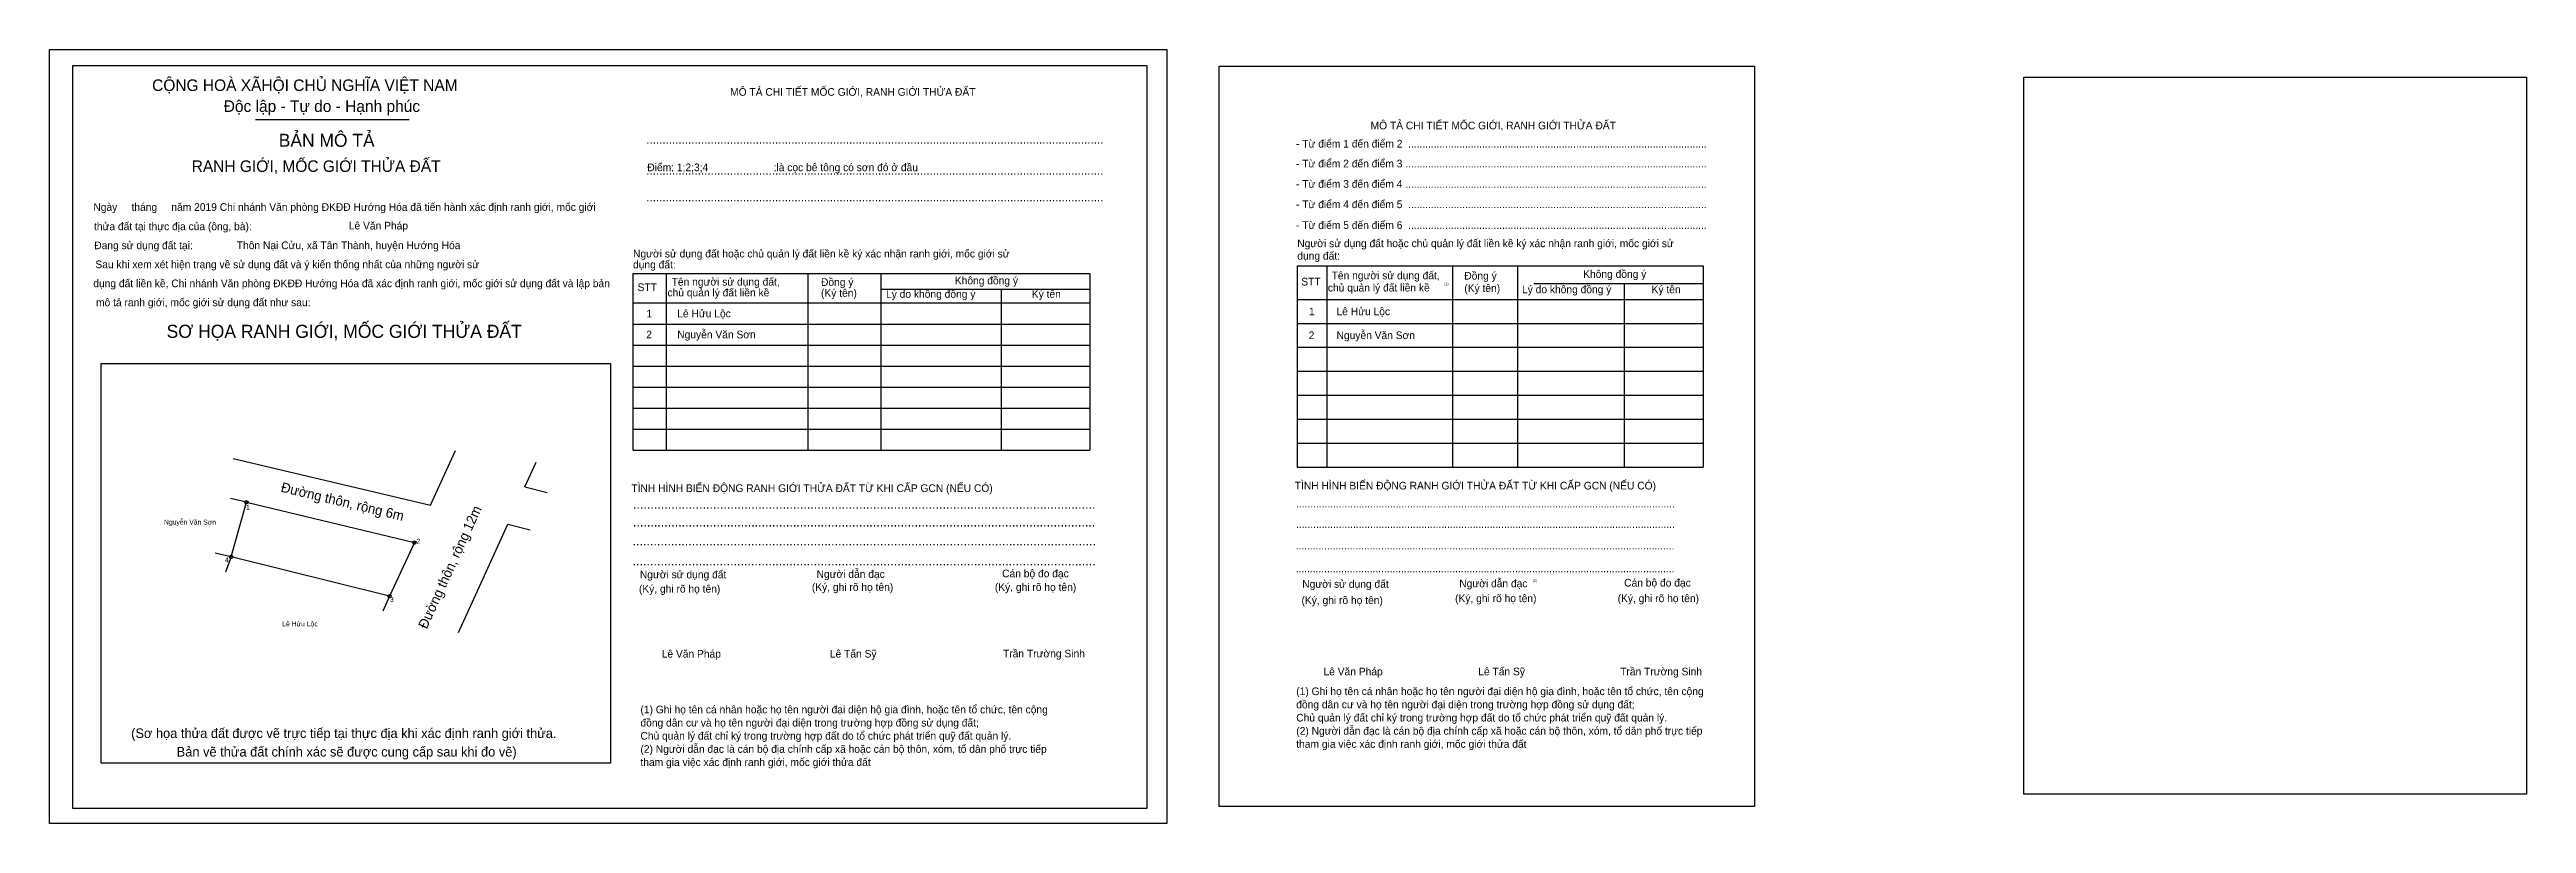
# Model space of a CAD drawing. Extents: x 129 to 540988, y 21 to 1835362.
# Drawn here: x 540608.7 to 540988.1, y 1835243.4 to 1835361.9 of the extents above.
import ezdxf

# ---------------------------------------------------------------- set-up
doc = ezdxf.new("R2010")
doc.units = 0
for name, color, linetype in [('bmtKhungInTrang1', 7, 'Continuous'), ('bmtKhungInTrang2', 7, 'Continuous'), ('bmtNoiDung', 7, 'Continuous'), ('bmtTemplate', 7, 'Continuous'), ('CanhThua', 7, 'Continuous'), ('Level 1', 7, 'Continuous'), ('Level 10', 7, 'Continuous'), ('Level 23', 7, 'Continuous'), ('MocDinhThua', 7, 'Continuous'), ('RauThua', 7, 'Continuous'), ('SoHieuDinhThua', 7, 'Continuous'), ('TenChuLanCan', 7, 'Continuous')]:
    doc.layers.add(name, color=color, linetype=linetype)

msp = doc.modelspace()

# ---------------------------------------------------------------- linework, layer by layer
at = {"layer": 'bmtKhungInTrang1'}
for points in [[(540608.73, 1835361.91), (540779.86, 1835361.91), (540779.86, 1835243.37), (540608.73, 1835243.37)], [(540612.27, 1835359.48), (540776.82, 1835359.48), (540776.82, 1835245.68), (540612.27, 1835245.68)]]:
    msp.add_lwpolyline(points, close=True, dxfattribs=at)
at = {"layer": 'bmtKhungInTrang2'}
msp.add_lwpolyline([(540787.91, 1835359.36), (540869.9, 1835359.36), (540869.9, 1835245.97), (540787.91, 1835245.97)], close=True, dxfattribs=at)
at = {"layer": 'bmtTemplate'}
for p, q in [((540640.3, 1835351.18), (540663.81, 1835351.18)), ((540804.36, 1835328.78), (540804.36, 1835297.95)), ((540823.64, 1835328.78), (540823.64, 1835297.95)), ((540833.57, 1835328.81), (540833.57, 1835297.95)), ((540862.05, 1835328.78), (540862.05, 1835297.95)), ((540703.17, 1835327.6), (540703.17, 1835300.54)), ((540724.88, 1835327.6), (540724.88, 1835300.54)), ((540736.05, 1835327.63), (540736.05, 1835300.54)), ((540736.05, 1835325.21), (540768.1, 1835325.21)), ((540768.1, 1835327.6), (540768.1, 1835300.54)), ((540836.08, 1835326.06), (540862.05, 1835326.06)), ((540698.11, 1835323.09), (540768.1, 1835323.09)), ((540799.86, 1835323.64), (540862.05, 1835323.64)), ((540698.11, 1835319.86), (540768.1, 1835319.86)), ((540799.86, 1835319.97), (540862.05, 1835319.97)), ((540698.11, 1835316.64), (540768.1, 1835316.64)), ((540698.11, 1835313.42), (540768.1, 1835313.42)), ((540799.86, 1835316.3), (540862.05, 1835316.3)), ((540698.11, 1835310.2), (540768.1, 1835310.2)), ((540799.86, 1835312.63), (540862.05, 1835312.63)), ((540698.11, 1835306.98), (540768.1, 1835306.98)), ((540799.86, 1835308.96), (540862.05, 1835308.96)), ((540698.11, 1835303.76), (540768.1, 1835303.76)), ((540799.86, 1835305.29), (540862.05, 1835305.29)), ((540698.11, 1835300.54), (540768.1, 1835300.54)), ((540799.86, 1835301.62), (540862.05, 1835301.62)), ((540799.86, 1835297.95), (540862.05, 1835297.95))]:
    msp.add_line(p, q, dxfattribs=at)
for points in [[(540612.27, 1835359.48), (540776.82, 1835359.48), (540776.82, 1835245.68), (540612.27, 1835245.68)], [(540911.16, 1835357.66), (540988.14, 1835357.66), (540988.14, 1835247.88), (540911.16, 1835247.88)], [(540616.62, 1835252.63), (540616.62, 1835313.83), (540694.64, 1835313.83), (540694.64, 1835252.63)]]:
    msp.add_lwpolyline(points, close=True, dxfattribs=at)
for points in [[(540799.82, 1835328.78), (540862.05, 1835328.78)], [(540799.82, 1835328.78), (540799.82, 1835297.95)], [(540698.07, 1835327.6), (540768.1, 1835327.6)], [(540698.07, 1835327.6), (540698.07, 1835300.54)], [(540754.48, 1835325.18), (540754.48, 1835300.54)], [(540849.94, 1835326.02), (540849.94, 1835297.95)]]:
    msp.add_lwpolyline(points, dxfattribs=at)
at = {"layer": 'CanhThua'}
for p, q in [((540636.54, 1835284.2), (540638.88, 1835292.57)), ((540638.88, 1835292.57), (540664.62, 1835286.4)), ((540660.81, 1835278.18), (540636.54, 1835284.2)), ((540664.62, 1835286.4), (540660.81, 1835278.18))]:
    msp.add_line(p, q, dxfattribs=at)
at = {"layer": 'Level 10'}
for p, q in [((540667.1, 1835292.14), (540670.9, 1835300.49)), ((540678.94, 1835289.2), (540682.34, 1835288.35))]:
    msp.add_line(p, q, dxfattribs=at)
msp.add_lwpolyline([(540681.54, 1835294.92), (540684.94, 1835294.08)], dxfattribs=at)
at = {"layer": 'Level 23'}
for p, q in [((540636.86, 1835299.28), (540667.1, 1835292.14)), ((540681.54, 1835294.92), (540683.26, 1835298.7)), ((540675.11, 1835280.78), (540678.94, 1835289.2)), ((540671.38, 1835272.61), (540675.11, 1835280.78))]:
    msp.add_line(p, q, dxfattribs=at)
at = {"layer": 'MocDinhThua'}
for centre in [(540638.88, 1835292.57), (540636.54, 1835284.2), (540664.62, 1835286.4), (540660.81, 1835278.18)]:
    msp.add_circle(centre, 0.25, dxfattribs=at)
at = {"layer": 'RauThua'}
for p, q in [((540638.88, 1835292.57), (540636.44, 1835293.16)), ((540636.54, 1835284.2), (540634.1, 1835284.78)), ((540636.54, 1835284.2), (540635.67, 1835281.84)), ((540660.81, 1835278.18), (540659.76, 1835275.91))]:
    msp.add_line(p, q, dxfattribs=at)

# ---------------------------------------------------------------- texts
at = {"layer": 'bmtNoiDung'}
for s, height, p in [('Thôn Nại Cửu, xã Tân Thành, huyện Hướng Hóa', 1.173, (540637.41, 1835331.34)), ('Lê Văn Pháp', 1.173, (540654.57, 1835334.35)), ('1', 1.17, (540700.17, 1835320.89)), ('Lê Hửu Lộc ', 1.173, (540704.88, 1835320.89)), ('1', 1.17, (540801.65, 1835321.22)), ('Lê Hửu Lộc ', 1.173, (540805.87, 1835321.22)), ('2', 1.17, (540700.14, 1835317.68)), ('Nguyễn Văn Sơn ', 1.173, (540704.88, 1835317.68)), ('2', 1.17, (540801.61, 1835317.56)), ('Nguyễn Văn Sơn ', 1.173, (540805.87, 1835317.56)), ('Lê Văn Pháp', 1.173, (540702.5, 1835268.77)), ('Lê Tấn Sỹ', 1.173, (540728.26, 1835268.78)), ('Trần Trường Sinh', 1.173, (540754.78, 1835268.81)), ('Lê Văn Pháp', 1.173, (540803.87, 1835266.06)), ('Lê Tấn Sỹ', 1.173, (540827.58, 1835266.06)), ('Trần Trường Sinh', 1.173, (540849.32, 1835266.06))]:
    msp.add_text(s, height=height, dxfattribs=at).set_placement(p)
at = {"layer": 'bmtTemplate'}
for s, height, p in [('CỘNG HOÀ XÃHỘI CHỦ NGHĨA VIỆT NAM', 1.7744, (540624.44, 1835355.56)), ('MÔ TẢ CHI TIẾT MỐC GIỚI, RANH GIỚI THỬA ĐẤT', 1.173, (540712.98, 1835354.83)), ('Độc lập - Tự do - Hạnh phúc', 1.7744, (540635.41, 1835352.35)), ('BẢN MÔ TẢ', 1.996, (540643.84, 1835347.01)), ('..............................................................................................................................................', 1.32741, (540700.13, 1835347.47)), ('- Từ điểm 1 đến điểm 2  .........................................................................................................', 1.17259, (540799.66, 1835346.9)), ('MÔ TẢ CHI TIẾT MỐC GIỚI, RANH GIỚI THỬA ĐẤT', 1.1726, (540811.09, 1835349.69)), ('RANH GIỚI, MỐC GIỚI THỬA ĐẤT', 1.7744, (540630.5, 1835343.16)), ('Điểm: 1;2;3;4                       :là cọc bê tông có sơn đỏ ở đầu', 1.173, (540700.29, 1835343.28)), ('- Từ điểm 2 đến điểm 3 ..........................................................................................................', 1.17259, (540799.66, 1835343.86)), ('..............................................................................................................................................', 1.32741, (540700.13, 1835342.74)), ('- Từ điểm 3 đến điểm 4 ..........................................................................................................', 1.17259, (540799.66, 1835340.74)), ('Ngày     tháng     năm 2019 Chi nhánh Văn phòng ĐKĐĐ Hướng Hóa đã tiến hành xác định ranh giới, mốc giới ', 1.17303, (540615.44, 1835337.2)), ('..............................................................................................................................................', 1.32741, (540700.13, 1835338.65)), ('- Từ điểm 4 đến điểm 5  .........................................................................................................', 1.17259, (540799.66, 1835337.62)), ('thửa đất tại thực địa của (ông, bà):', 1.173, (540615.54, 1835334.24)), ('Đang sử dụng đất tại:', 1.173, (540615.58, 1835331.33)), ('- Từ điểm 5 đến điểm 6  .........................................................................................................', 1.17259, (540799.66, 1835334.43)), ('Người sử dụng đất hoặc chủ quản lý đất liền kề ký xác nhận ranh giới, mốc giới sử', 1.1726, (540799.86, 1835331.64)), ('Sau khi xem xét hiện trạng về sử dụng đất và ý kiến thống nhất của những người sử ', 1.173, (540615.75, 1835328.42)), ('dụng đất:', 1.173, (540698.11, 1835328.39)), ('Người sử dụng đất hoặc chủ quản lý đất liền kề ký xác nhận ranh giới, mốc giới sử', 1.173, (540698.11, 1835330.06)), ('dụng đất:', 1.173, (540799.86, 1835329.73)), ('dụng đất liền kề, Chi nhánh Văn phòng ĐKĐĐ Hướng Hóa đã xác định ranh giới, mốc giới sử dụng đất và lập bản', 1.17303, (540615.43, 1835325.51)), ('STT', 1.173, (540698.8, 1835324.91)), ('chủ quản lý đất liền kề', 1.173, (540703.38, 1835324.1)), ('Tên người sử dụng đất,', 1.173, (540704.02, 1835325.75)), ('Đồng ý', 1.173, (540726.9, 1835325.71)), ('(Ký tên)', 1.173, (540726.9, 1835324.04)), ('Lý do không đồng ý', 1.173, (540736.86, 1835323.88)), ('Không đồng ý', 1.173, (540747.4, 1835325.94)), ('Ký tên', 1.173, (540759.19, 1835323.88)), ('STT', 1.173, (540800.47, 1835325.77)), ('chủ quản lý đất liền kề', 1.1726, (540804.54, 1835324.85)), ('Tên người sử dụng đất,', 1.1726, (540805.12, 1835326.72)), ('(1)', 0.391, (540822.37, 1835325.81)), ('Đồng ý', 1.173, (540825.44, 1835326.68)), ('(Ký tên)', 1.173, (540825.44, 1835324.78)), ('Lý do không đồng ý', 1.1726, (540834.28, 1835324.59)), ('Không đồng ý', 1.1726, (540843.65, 1835326.94)), ('Ký tên', 1.173, (540854.13, 1835324.59)), ('mô tả ranh giới, mốc giới sử dụng đất như sau:', 1.173, (540615.85, 1835322.6)), ('SƠ HỌA RANH GIỚI, MỐC GIỚI THỬA ĐẤT', 2.0024, (540626.66, 1835317.75)), ('TÌNH HÌNH BIẾN ĐỘNG RANH GIỚI THỬA ĐẤT TỪ KHI CẤP GCN (NẾU CÓ)', 1.173, (540697.85, 1835294.14)), ('TÌNH HÌNH BIẾN ĐỘNG RANH GIỚI THỬA ĐẤT TỪ KHI CẤP GCN (NẾU CÓ)', 1.1726, (540799.47, 1835294.53)), ('.....................................................................................................................................', 1.43383, (540698.1, 1835291.59)), ('.....................................................................................................................................', 1.17435, (540799.66, 1835291.77)), ('.....................................................................................................................................', 1.43308, (540698.1, 1835288.85)), ('.....................................................................................................................................', 1.17435, (540799.66, 1835288.65)), ('.....................................................................................................................................', 1.4367, (540698.03, 1835285.95)), ('.....................................................................................................................................', 1.43595, (540698.03, 1835282.89)), ('.....................................................................................................................................', 1.17435, (540799.6, 1835285.34)), ('(Ký, ghi rõ họ tên)', 1.173, (540699.01, 1835278.73)), ('Người sử dụng đất', 1.173, (540699.15, 1835280.92)), ('(Ký, ghi rõ họ tên)', 1.173, (540725.5, 1835278.99)), ('Người dẫn đạc', 1.173, (540726.22, 1835280.99)), ('(Ký, ghi rõ họ tên)', 1.173, (540753.53, 1835278.99)), ('Cán bộ đo đạc', 1.173, (540754.65, 1835281.08)), ('.....................................................................................................................................', 1.17435, (540799.6, 1835281.86)), ('Người sử dụng đất', 1.1726, (540800.62, 1835279.47)), ('Người dẫn đạc', 1.1726, (540824.67, 1835279.55)), ('(2)', 0.391, (540835.93, 1835280.36)), ('Cán bộ đo đạc', 1.1726, (540849.93, 1835279.66)), ('(Ký, ghi rõ họ tên)', 1.1726, (540800.5, 1835276.98)), ('(Ký, ghi rõ họ tên)', 1.1726, (540824.03, 1835277.27)), ('(Ký, ghi rõ họ tên)', 1.1726, (540848.93, 1835277.27)), ('(1) Ghi họ tên cá nhân hoặc họ tên người đại diện hộ gia đình, hoặc tên tổ chức, tên cộng', 1.1726, (540799.7, 1835263.03)), ('(1) Ghi họ tên cá nhân hoặc họ tên người đại diện hộ gia đình, hoặc tên tổ chức, tên cộng', 1.1726, (540699.24, 1835260.24)), ('đồng dân cư và họ tên người đại diện trong trường hợp đồng sử dụng đất;', 1.1726, (540799.7, 1835261.01)), ('Chủ quản lý đất chỉ ký trong trường hợp đất do tổ chức phát triển quỹ đất quản lý.', 1.1726, (540799.7, 1835258.99)), ('(Sơ họa thửa đất được vẽ trực tiếp tại thực địa khi xác định ranh giới thửa.', 1.4691, (540621.23, 1835256.46)), ('đồng dân cư và họ tên người đại diện trong trường hợp đồng sử dụng đất;', 1.1726, (540699.24, 1835258.22)), ('Chủ quản lý đất chỉ ký trong trường hợp đất do tổ chức phát triển quỹ đất quản lý.', 1.1726, (540699.24, 1835256.21)), ('(2) Người dẫn đạc là cán bộ địa chính cấp xã hoặc cán bộ thôn, xóm, tổ dân phố trực tiếp', 1.1726, (540799.7, 1835256.97)), ('Bản vẽ thửa đất chính xác sẽ được cung cấp sau khi đo vẽ)', 1.4691, (540628.2, 1835253.62)), ('tham gia việc xác định ranh giới, mốc giới thửa đất', 1.1726, (540699.24, 1835252.17)), ('(2) Người dẫn đạc là cán bộ địa chính cấp xã hoặc cán bộ thôn, xóm, tổ dân phố trực tiếp', 1.1726, (540699.24, 1835254.19)), ('tham gia việc xác định ranh giới, mốc giới thửa đất', 1.1726, (540799.7, 1835254.96))]:
    msp.add_text(s, height=height, dxfattribs=at).set_placement(p)
at = {"layer": 'Level 1'}
for s, rotation, p in [('Đường thôn, rộng 6m', 346.5156, (540644.07, 1835294.2)), ('Đường thôn, rộng 12m', 65.4613, (540666.5, 1835273.06))]:
    msp.add_text(s, height=1.5, rotation=rotation, dxfattribs=at).set_placement(p)
at = {"layer": 'SoHieuDinhThua'}
for s, p in [('1', (540638.84, 1835291.43)), ('2', (540664.94, 1835286.22)), ('4', (540635.6, 1835283.36)), ('3', (540660.88, 1835277.31))]:
    msp.add_text(s, height=0.753, dxfattribs=at).set_placement(p)
at = {"layer": 'TenChuLanCan'}
for s, height, p in [('Nguyễn Văn Sơn', 0.7529, (540626.26, 1835289.15)), ('Lê Hửu Lộc', 0.753, (540644.37, 1835273.57))]:
    msp.add_text(s, height=height, dxfattribs=at).set_placement(p)

doc.saveas('drawing.dxf')
